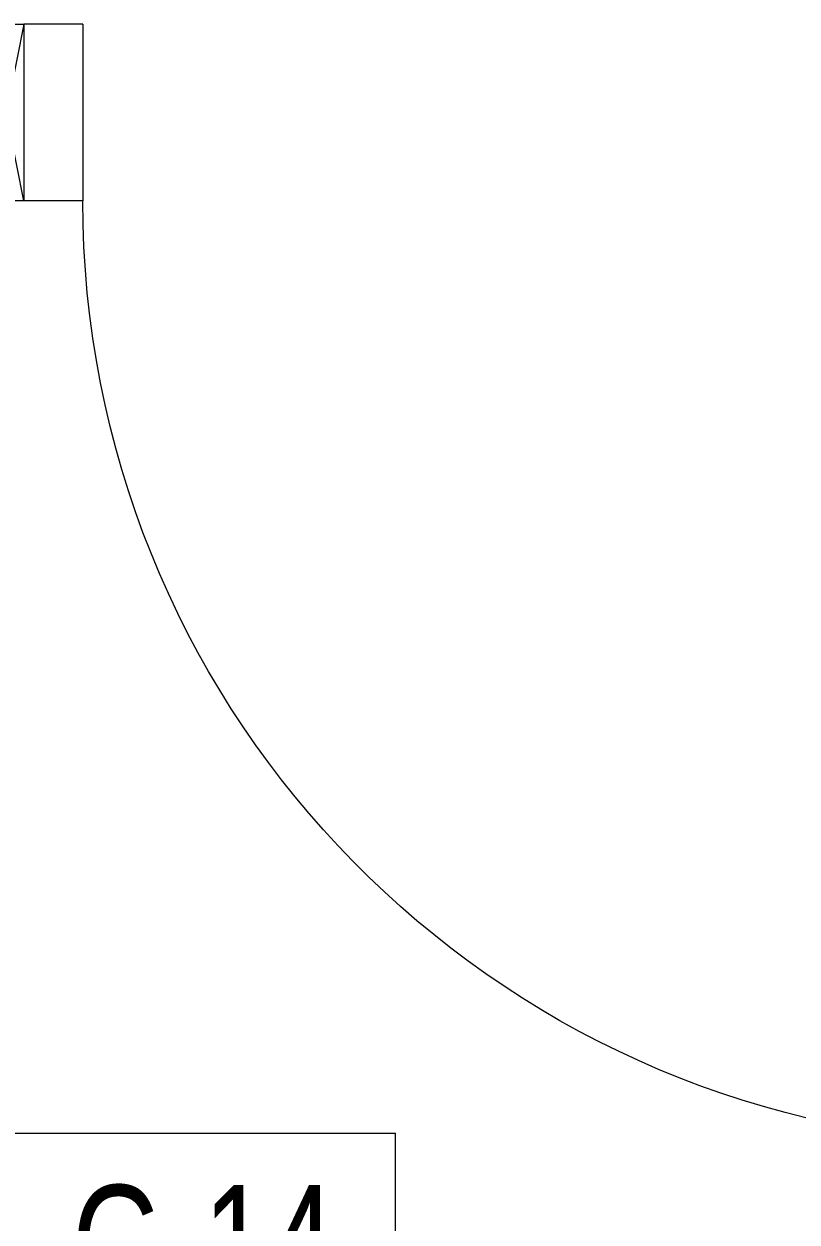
# Model space of a CAD drawing. Header units: millimetres. Extents: x -18512 to 101824, y -95768 to 52898.
# Drawn here: x 19278 to 19934, y -58914 to -57897 of the extents above; entities that cross this region are included whole.
import ezdxf

# ---------------------------------------------------------------- set-up
doc = ezdxf.new("R2010")
doc.units = ezdxf.units.MM
doc.header["$LTSCALE"] = 25
for name, color, linetype, lineweight in [('A-AREA-IDEN', 2, 'Continuous', 9), ('A-DOOR', 31, 'Continuous', 18), ('Archi-frame', 253, 'Continuous', 9)]:
    doc.layers.add(name, color=color, linetype=linetype, lineweight=lineweight)
doc.styles.add('Arial Narrow_4', font='fi_9001f.ttf', dxfattribs={"width": 0.75, "height": 147.492401})

# ---------------------------------------------------------------- blocks, each defined once
blk = doc.blocks.new('E  Naga_Single-Panel3 - NAGA-Formal Powder Room Door _WD04_-8920716-GROUND FLOOR PLAN')
at = {"layer": 'A-DOOR', "lineweight": 18}
for p, q in [((400, 875), (349, 875)), ((349, 875), (349, 75)), ((400, 75), (400, 875)), ((-400, 75), (-450, 75)), ((-400, -75), (-400, 75)), ((349, 75), (400, 75)), ((400, -75), (400, 75)), ((400, 75), (450, 75)), ((400, 75), (400, -75)), ((-400, -75), (-450, -75)), ((450, -75), (400, -75))]:
    blk.add_line(p, q, dxfattribs=at)
at = {"layer": 'A-DOOR'}
blk.add_arc((400, 75), 800, 93.6551, 180, dxfattribs=at)
blk = doc.blocks.new('M_NAGA Room Tag - Room Tag-1756429-GROUND FLOOR PLAN')
at = {"layer": 'A-AREA-IDEN'}
for p, q in [((-3.25, 1.75), (-3.25, -1.75)), ((-3.25, 1.75), (3.25, 1.75)), ((3.25, 1.75), (3.25, -1.75)), ((-3.25, -1.75), (3.25, -1.75))]:
    blk.add_line(p, q, dxfattribs=at)

msp = doc.modelspace()

# ---------------------------------------------------------------- linework, layer by layer
at = {"layer": 'Archi-frame', "color": 252}
msp.add_lwpolyline([(19248.4, -57897.4), (19278.4, -57897.4), (19278.4, -58047.4), (19248.4, -58047.4)], close=True, dxfattribs=at)
for points in [[(19278.4, -57897.4), (19248.4, -58047.4)], [(19278.4, -58047.4), (19248.4, -57897.4)]]:
    msp.add_lwpolyline(points, dxfattribs=at)

# ---------------------------------------------------------------- block references
at = {"layer": 'A-AREA-IDEN', "lineweight": 18, "xscale": -49.99999999999998, "yscale": 49.99999999999998, "zscale": 49.99999999999998, "rotation": 180}
msp.add_blockref('M_NAGA Room Tag - Room Tag-1756429-GROUND FLOOR PLAN', (19431, -58926), dxfattribs=at)
at = {"layer": 'A-DOOR', "xscale": -1, "rotation": 180}
msp.add_blockref('E  Naga_Single-Panel3 - NAGA-Formal Powder Room Door _WD04_-8920716-GROUND FLOOR PLAN', (19728.4, -57972.4), dxfattribs=at)

# ---------------------------------------------------------------- texts
at = {"layer": 'A-AREA-IDEN', "lineweight": 18, "insert": (19430.6, -58984), "char_height": 100, "width": 747, "attachment_point": 8, "line_spacing_factor": 0.968573, "style": 'Arial Narrow_4'}
msp.add_mtext('G-14', dxfattribs=at)

doc.saveas('drawing.dxf')
